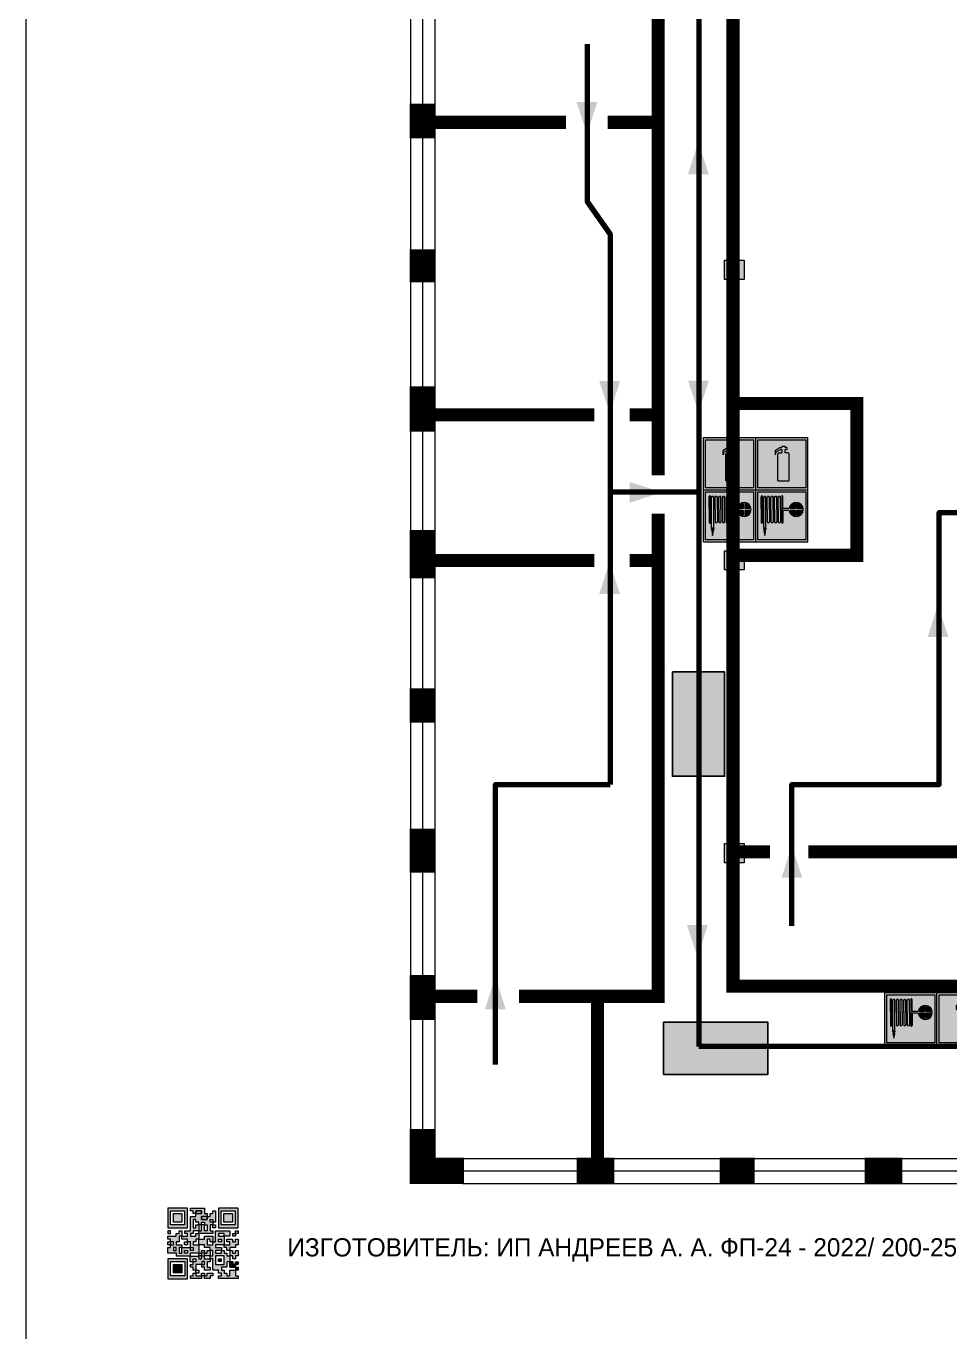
# Model space of a CAD drawing. Header units: millimetres. Extents: x 13810 to 67229, y 12374 to 21950.
# Drawn here: x 22937 to 23078.7, y 14554.2 to 14754.4 of the extents above; entities that cross this region are included whole.
import ezdxf

# ---------------------------------------------------------------- set-up
doc = ezdxf.new("R2010")
doc.units = ezdxf.units.MM
doc.layers.add('План_Штампы', color=7, linetype='Continuous')
doc.styles.add('обычный', font='arial.ttf')

# ---------------------------------------------------------------- blocks, each defined once
blk = doc.blocks.new('QR')
at = {"lineweight": 0}
h = blk.add_hatch(color=256, dxfattribs=at)
h.dxf.hatch_style = 1
h.paths.add_polyline_path([(9241.16, 2687.38), (9242.01, 2687.38), (9242.01, 2687.83), (9241.59, 2687.83), (9241.59, 2688.68), (9239.45, 2688.68), (9239.45, 2688.25), (9239.86, 2688.25), (9239.86, 2687.83), (9240.29, 2687.83), (9240.29, 2688.25), (9241.16, 2688.25), (9241.16, 2687.83), (9240.29, 2687.83), (9240.29, 2687.38), (9239.45, 2687.38), (9239.45, 2685.22), (9238.57, 2685.22), (9238.57, 2684.8), (9239.02, 2684.8), (9239.02, 2684.37), (9238.13, 2684.37), (9238.13, 2683.92), (9239.02, 2683.92), (9239.02, 2683.5), (9239.44, 2683.5), (9239.44, 2682.64), (9239.87, 2682.64), (9239.87, 2682.18), (9239.44, 2682.18), (9239.44, 2682.64), (9238.13, 2682.64), (9238.13, 2681.76), (9237.71, 2681.76), (9237.71, 2682.64), (9238.13, 2682.64), (9238.13, 2683.07), (9237.27, 2683.07), (9237.27, 2683.51), (9237.71, 2683.51), (9237.71, 2684.37), (9238.13, 2684.37), (9238.13, 2685.22), (9237.71, 2685.22), (9237.71, 2684.8), (9237.28, 2684.8), (9237.28, 2684.38), (9235.98, 2684.38), (9235.98, 2683.92), (9236.4, 2683.92), (9236.4, 2683.49), (9236.84, 2683.49), (9236.84, 2683.07), (9236.4, 2683.07), (9236.4, 2682.64), (9235.98, 2682.64), (9235.98, 2681.76), (9237.29, 2681.76), (9237.29, 2681.33), (9239.43, 2681.33), (9239.43, 2681.76), (9240.74, 2681.76), (9240.74, 2683.05), (9239.87, 2683.05), (9239.87, 2683.5), (9240.29, 2683.5), (9240.29, 2683.91), (9240.74, 2683.91), (9240.74, 2684.81), (9240.29, 2684.81), (9240.29, 2684.79), (9240.29, 2684.37), (9239.45, 2684.37), (9239.45, 2684.8), (9239.87, 2684.8), (9239.87, 2685.21), (9240.74, 2685.21), (9240.74, 2686.1), (9240.29, 2686.1), (9240.29, 2685.64), (9239.86, 2685.64), (9239.86, 2686.95), (9240.29, 2686.95), (9240.29, 2686.52), (9240.74, 2686.52), (9240.74, 2686.1), (9241.16, 2686.1), (9241.16, 2686.53), (9241.59, 2686.53), (9241.59, 2686.1), (9242.02, 2686.1), (9242.02, 2685.21), (9241.59, 2685.21), (9241.59, 2686.1), (9241.16, 2686.1), (9241.16, 2685.21), (9240.74, 2685.21), (9240.74, 2684.81), (9242.89, 2684.81), (9242.89, 2685.22), (9242.47, 2685.22), (9242.47, 2686.11), (9242.89, 2686.11), (9242.89, 2686.52), (9242.46, 2686.52), (9242.46, 2686.95), (9242.89, 2686.95), (9242.89, 2686.52), (9243.32, 2686.52), (9243.32, 2688.26), (9242.9, 2688.26), (9242.9, 2687.83), (9242.47, 2687.83), (9242.47, 2687.38), (9242.01, 2687.38), (9242.01, 2686.94), (9241.16, 2686.94)])
h.paths.add_polyline_path([(9239.02, 2682.18), (9239.02, 2681.76), (9238.54, 2681.76), (9238.54, 2682.18)], flags=16)
h.paths.add_polyline_path([(9237.27, 2682.65), (9237.27, 2682.19), (9236.83, 2682.19), (9236.83, 2682.65)], flags=16)
h = blk.add_hatch(color=256, dxfattribs=at)
h.dxf.hatch_style = 1
h.paths.add_polyline_path([(9238.15, 2687.83), (9236.83, 2687.83), (9236.83, 2686.52), (9238.15, 2686.52)], flags=0)
h.paths.add_polyline_path([(9239.01, 2685.65), (9239.01, 2688.68), (9235.98, 2688.68), (9235.98, 2685.65)])
h.paths.add_polyline_path([(9236.41, 2686.1), (9236.41, 2688.26), (9238.56, 2688.26), (9238.56, 2686.1)], flags=16)
h.paths.add_polyline_path([(9236.83, 2686.52), (9236.83, 2687.83), (9238.15, 2687.83), (9238.15, 2686.52)], flags=0)
h = blk.add_hatch(color=256, dxfattribs=at)
h.dxf.hatch_style = 1
h.paths.add_polyline_path([(9238.15, 2686.52), (9238.15, 2687.83), (9236.83, 2687.83), (9236.83, 2686.52)])
h.paths.add_polyline_path([(9245.91, 2686.52), (9245.91, 2687.83), (9244.59, 2687.83), (9244.59, 2686.52)], flags=0)
h.paths.add_polyline_path([(9246.77, 2685.65), (9246.77, 2688.68), (9243.74, 2688.68), (9243.74, 2685.65)])
h.paths.add_polyline_path([(9244.17, 2686.1), (9244.17, 2688.26), (9246.32, 2688.26), (9246.32, 2686.1)], flags=16)
h.paths.add_polyline_path([(9244.59, 2686.52), (9244.59, 2687.83), (9245.91, 2687.83), (9245.91, 2686.52)], flags=0)
h = blk.add_hatch(color=256, dxfattribs=at)
h.dxf.hatch_style = 1
h.paths.add_polyline_path([(9240.75, 2681.76), (9240.75, 2681.35), (9241.17, 2681.35), (9241.17, 2681.76)])
h.paths.add_polyline_path([(9241.6, 2682.18), (9241.17, 2682.18), (9241.17, 2681.76), (9241.6, 2681.76)])
h.paths.add_polyline_path([(9242.47, 2681.34), (9242.47, 2682.19), (9242.02, 2682.19), (9242.02, 2681.76), (9241.6, 2681.76), (9241.6, 2681.34)])
h.paths.add_polyline_path([(9239.87, 2678.3), (9239.44, 2678.3), (9239.44, 2677.89), (9241.17, 2677.89), (9241.17, 2678.3), (9240.28, 2678.3), (9240.28, 2678.73), (9239.87, 2678.73)])
h.paths.add_polyline_path([(9240.75, 2678.73), (9240.75, 2679.19), (9240.28, 2679.19), (9240.28, 2678.73)])
h.paths.add_polyline_path([(9241.6, 2678.73), (9241.17, 2678.73), (9241.17, 2678.3), (9241.6, 2678.3)])
h.paths.add_polyline_path([(9242.02, 2678.3), (9241.6, 2678.3), (9241.6, 2677.89), (9242.48, 2677.89), (9242.48, 2678.31), (9242.9, 2678.31), (9242.9, 2678.73), (9242.02, 2678.73)])
h.paths.add_polyline_path([(9246.36, 2684.37), (9246.36, 2684.79), (9245.93, 2684.79), (9245.93, 2684.37)])
h.paths.add_polyline_path([(9246.78, 2685.2), (9246.36, 2685.2), (9246.36, 2684.79), (9246.78, 2684.79)])
h.paths.add_polyline_path([(9245.91, 2687.83), (9244.59, 2687.83), (9244.59, 2686.52), (9245.91, 2686.52)])
h = blk.add_hatch(color=256, dxfattribs=at)
h.dxf.hatch_style = 1
h.paths.add_polyline_path([(9243.32, 2686.11), (9242.89, 2686.11), (9242.89, 2685.64), (9243.32, 2685.64)])
h.paths.add_polyline_path([(9239.02, 2683.07), (9239.02, 2683.5), (9238.56, 2683.5), (9238.56, 2683.07)])
h.paths.add_polyline_path([(9236.4, 2684.8), (9236.4, 2685.22), (9235.98, 2685.22), (9235.98, 2684.8)])
h.paths.add_polyline_path([(9236.4, 2683.07), (9236.4, 2683.49), (9235.98, 2683.49), (9235.98, 2683.07)])
h = blk.add_hatch(color=256, dxfattribs=at)
h.dxf.hatch_style = 1
h.paths.add_polyline_path([(9243.32, 2682.64), (9243.32, 2683.07), (9244.62, 2683.07), (9244.62, 2684.37), (9243.74, 2684.37), (9243.74, 2684.8), (9244.62, 2684.8), (9244.62, 2684.37), (9245.48, 2684.37), (9245.48, 2685.22), (9243.32, 2685.22), (9243.32, 2683.5), (9242.89, 2683.5), (9242.89, 2683.06), (9242.01, 2683.06), (9242.01, 2683.91), (9242.47, 2683.91), (9242.47, 2683.5), (9242.89, 2683.5), (9242.89, 2684.38), (9241.59, 2684.38), (9241.59, 2683.91), (9240.74, 2683.91), (9240.74, 2683.05), (9241.59, 2683.05), (9241.59, 2682.64), (9242.47, 2682.64), (9242.47, 2682.19), (9242.91, 2682.19), (9242.91, 2681.34), (9242.48, 2681.34), (9242.48, 2680.91), (9242.91, 2680.91), (9242.91, 2679.17), (9243.75, 2679.17), (9243.75, 2678.73), (9244.2, 2678.73), (9244.2, 2678.3), (9243.75, 2678.3), (9243.75, 2677.88), (9246.78, 2677.88), (9246.78, 2678.3), (9246.35, 2678.3), (9246.35, 2679.19), (9245.48, 2679.19), (9245.48, 2678.31), (9245.05, 2678.31), (9245.05, 2678.73), (9244.62, 2678.73), (9244.62, 2679.19), (9244.2, 2679.19), (9244.2, 2679.61), (9245.05, 2679.61), (9245.05, 2680.46), (9245.48, 2680.46), (9245.48, 2681.34), (9245.04, 2681.34), (9245.04, 2681.76), (9244.63, 2681.76), (9244.63, 2682.19), (9244.21, 2682.19), (9244.21, 2681.76), (9243.32, 2681.76), (9243.32, 2682.19), (9244.21, 2682.19), (9244.21, 2682.64)])
h.paths.add_polyline_path([(9243.75, 2683.49), (9243.75, 2683.92), (9244.21, 2683.92), (9244.21, 2683.49)], flags=16)
h.paths.add_polyline_path([(9243.32, 2681.34), (9244.63, 2681.34), (9244.63, 2680.04), (9243.32, 2680.04)], flags=16)
h.paths.add_polyline_path([(9243.76, 2680.89), (9244.18, 2680.89), (9244.18, 2680.48), (9243.76, 2680.48)], flags=0)
h = blk.add_hatch(color=256, dxfattribs=at)
h.dxf.hatch_style = 1
h.paths.add_polyline_path([(9246.36, 2683.07), (9246.78, 2683.07), (9246.78, 2683.92), (9246.36, 2683.92), (9246.36, 2683.49), (9245.92, 2683.49), (9245.92, 2683.92), (9245.06, 2683.92), (9245.06, 2683.49), (9245.48, 2683.49), (9245.48, 2683.07), (9244.62, 2683.07), (9244.62, 2682.65), (9245.05, 2682.65), (9245.05, 2682.18), (9245.48, 2682.18), (9245.48, 2682.65), (9246.36, 2682.65)])
h.paths.add_polyline_path([(9246.78, 2682.18), (9246.36, 2682.18), (9246.36, 2681.75), (9245.92, 2681.75), (9245.92, 2682.18), (9245.48, 2682.18), (9245.48, 2681.34), (9245.48, 2681.34), (9245.94, 2681.34), (9245.94, 2680.91), (9246.36, 2680.91), (9246.36, 2681.34), (9246.78, 2681.34)])
h = blk.add_hatch(color=256, dxfattribs=at)
h.dxf.hatch_style = 1
h.paths.add_polyline_path([(9235.98, 2680.9), (9235.98, 2677.86), (9239.02, 2677.86), (9239.02, 2680.9)])
h.paths.add_polyline_path([(9238.57, 2680.48), (9238.57, 2678.32), (9236.41, 2678.32), (9236.41, 2680.48)], flags=16)
h.paths.add_polyline_path([(9238.15, 2680.05), (9238.15, 2678.74), (9236.83, 2678.74), (9236.83, 2680.05)], flags=0)
h = blk.add_hatch(color=256, dxfattribs=at)
h.dxf.hatch_style = 1
h.paths.add_polyline_path([(9242.02, 2680.46), (9242.48, 2680.46), (9242.48, 2680.91), (9241.58, 2680.91), (9241.58, 2681.35), (9241.17, 2681.35), (9241.17, 2680.91), (9240.75, 2680.91), (9240.75, 2681.33), (9239.43, 2681.33), (9239.43, 2680.46), (9239.86, 2680.46), (9239.86, 2680.92), (9240.3, 2680.92), (9240.3, 2680.46), (9239.86, 2680.46), (9239.86, 2680.04), (9239.44, 2680.04), (9239.44, 2679.62), (9239.86, 2679.62), (9239.86, 2679.19), (9240.29, 2679.19), (9240.29, 2680.03), (9241.18, 2680.03), (9241.18, 2680.47), (9241.6, 2680.47), (9241.6, 2680.03), (9241.18, 2680.03), (9241.18, 2679.61), (9241.6, 2679.61), (9241.6, 2679.19), (9242.47, 2679.19), (9242.47, 2679.6), (9242.02, 2679.6)])
h = blk.add_hatch(color=256, dxfattribs=at)
h.dxf.hatch_style = 1
h.paths.add_polyline_path([(9244.18, 2680.48), (9244.18, 2680.89), (9243.76, 2680.89), (9243.76, 2680.48)])
h = blk.add_hatch(color=256, dxfattribs=at)
h.dxf.hatch_style = 1
h.paths.add_polyline_path([(9238.15, 2680.05), (9236.83, 2680.05), (9236.83, 2678.74), (9238.15, 2678.74)])
h = blk.add_hatch(color=256, dxfattribs=at)
h.dxf.hatch_style = 1
h.paths.add_polyline_path([(9245.93, 2680.04), (9245.93, 2680.46), (9245.48, 2680.46), (9245.48, 2679.62), (9246.35, 2679.62), (9246.35, 2680.04)])
h.paths.add_polyline_path([(9246.78, 2680.04), (9246.78, 2680.46), (9246.35, 2680.46), (9246.35, 2680.04)])
h.paths.add_polyline_path([(9246.78, 2679.18), (9246.78, 2679.62), (9246.35, 2679.62), (9246.35, 2679.18)])
for points in [[(9237.71, 2685.22), (9238.13, 2685.22), (9238.13, 2684.37), (9237.71, 2684.37), (9237.71, 2683.51), (9237.27, 2683.51), (9237.27, 2683.07), (9238.13, 2683.07), (9238.13, 2682.64), (9237.71, 2682.64), (9237.71, 2681.76), (9238.13, 2681.76), (9238.13, 2682.64), (9239.44, 2682.64), (9239.44, 2683.5), (9239.02, 2683.5), (9239.02, 2683.07), (9238.56, 2683.07), (9238.56, 2683.5), (9239.02, 2683.5), (9239.02, 2683.92), (9238.13, 2683.92), (9238.13, 2684.37), (9239.02, 2684.37), (9239.02, 2684.8), (9238.57, 2684.8), (9238.57, 2685.22), (9239.45, 2685.22), (9239.45, 2687.38), (9240.29, 2687.38), (9240.29, 2687.83), (9239.86, 2687.83), (9239.86, 2688.25), (9239.45, 2688.25), (9239.45, 2688.68), (9241.59, 2688.68), (9241.59, 2687.83), (9242.01, 2687.83), (9242.01, 2687.38), (9242.47, 2687.38), (9242.47, 2687.83), (9242.9, 2687.83), (9242.9, 2688.26), (9243.32, 2688.26), (9243.32, 2686.52), (9242.89, 2686.52), (9242.89, 2686.11), (9243.32, 2686.11), (9243.32, 2685.64), (9242.89, 2685.64), (9242.89, 2686.11), (9242.47, 2686.11), (9242.47, 2685.22), (9242.89, 2685.22), (9242.89, 2684.81), (9240.74, 2684.81), (9240.74, 2683.91), (9241.59, 2683.91), (9241.59, 2684.38), (9242.89, 2684.38), (9242.89, 2683.5), (9242.47, 2683.5), (9242.47, 2683.91), (9242.01, 2683.91), (9242.01, 2683.06), (9242.89, 2683.06), (9242.89, 2683.5), (9243.32, 2683.5), (9243.32, 2685.22), (9245.48, 2685.22), (9245.48, 2684.37), (9244.62, 2684.37), (9244.62, 2683.07), (9245.48, 2683.07), (9245.48, 2683.49), (9245.06, 2683.49), (9245.06, 2683.92), (9245.92, 2683.92), (9245.92, 2683.49), (9246.36, 2683.49), (9246.36, 2683.92), (9246.78, 2683.92), (9246.78, 2683.07), (9246.36, 2683.07), (9246.36, 2682.65), (9245.48, 2682.65), (9245.48, 2682.18), (9245.92, 2682.18), (9245.92, 2681.75), (9246.36, 2681.75), (9246.36, 2682.18), (9246.78, 2682.18), (9246.78, 2681.34), (9246.36, 2681.34), (9246.36, 2680.91), (9245.94, 2680.91), (9245.94, 2681.34), (9245.48, 2681.34), (9245.48, 2680.46), (9245.93, 2680.46), (9245.93, 2680.04), (9246.35, 2680.04), (9246.35, 2680.46), (9246.78, 2680.46), (9246.78, 2680.04), (9246.78, 2680.04), (9246.35, 2680.04), (9246.35, 2679.62), (9246.78, 2679.62), (9246.78, 2679.18), (9246.35, 2679.18), (9246.35, 2678.3), (9246.78, 2678.3), (9246.78, 2677.88), (9243.75, 2677.88), (9243.75, 2678.3), (9244.2, 2678.3), (9244.2, 2678.73), (9243.75, 2678.73), (9243.75, 2679.17), (9242.91, 2679.17), (9242.91, 2680.91), (9242.48, 2680.91), (9242.48, 2680.46), (9242.02, 2680.46), (9242.02, 2679.6), (9242.47, 2679.6), (9242.47, 2679.19), (9241.6, 2679.19), (9241.6, 2679.61), (9241.18, 2679.61), (9241.18, 2680.03), (9240.29, 2680.03), (9240.29, 2679.19), (9240.75, 2679.19), (9240.75, 2678.73), (9240.28, 2678.73), (9240.28, 2678.3), (9241.17, 2678.3), (9241.17, 2678.73), (9241.6, 2678.73), (9241.6, 2678.3), (9242.02, 2678.3), (9242.02, 2678.73), (9242.9, 2678.73), (9242.9, 2678.31), (9242.48, 2678.31), (9242.48, 2677.89), (9241.6, 2677.89), (9241.6, 2678.3), (9241.17, 2678.3), (9241.17, 2677.89), (9239.44, 2677.89), (9239.44, 2678.3), (9239.87, 2678.3), (9239.87, 2678.73), (9240.28, 2678.73), (9240.28, 2679.19), (9240.29, 2679.19), (9239.86, 2679.19), (9239.86, 2679.62), (9239.44, 2679.62), (9239.44, 2680.04), (9239.86, 2680.04), (9239.86, 2680.46), (9239.43, 2680.46), (9239.43, 2681.33), (9237.29, 2681.33), (9237.29, 2681.76), (9235.98, 2681.76), (9235.98, 2682.64), (9236.4, 2682.64), (9236.4, 2683.07), (9235.98, 2683.07), (9235.98, 2683.49), (9236.4, 2683.49), (9236.4, 2683.92), (9235.98, 2683.92), (9235.98, 2684.38), (9237.28, 2684.38), (9237.28, 2684.8), (9237.71, 2684.8), (9237.71, 2685.22), (9237.92, 2685.22)], [(9240.74, 2686.1), (9240.74, 2686.52), (9240.29, 2686.52), (9240.29, 2686.95), (9239.86, 2686.95), (9239.86, 2685.64), (9240.29, 2685.64), (9240.29, 2686.1), (9240.74, 2686.1), (9240.74, 2686.52)], [(9240.74, 2685.21), (9239.87, 2685.21), (9239.87, 2684.8), (9239.45, 2684.8), (9239.45, 2684.37), (9240.29, 2684.37), (9240.29, 2684.79), (9240.29, 2684.81), (9240.74, 2684.81), (9240.74, 2685.21), (9239.87, 2685.21)], [(9240.74, 2683.05), (9240.74, 2681.76), (9239.43, 2681.76), (9239.43, 2681.33), (9240.75, 2681.33), (9240.75, 2681.35), (9240.75, 2680.91), (9241.17, 2680.91), (9241.17, 2681.35), (9241.58, 2681.35), (9241.58, 2680.91), (9242.48, 2680.91), (9242.48, 2681.34), (9242.91, 2681.34), (9242.91, 2682.19), (9242.47, 2682.19), (9242.47, 2682.64), (9241.59, 2682.64), (9241.59, 2683.05), (9240.74, 2683.05)], [(9240.74, 2683.91), (9240.29, 2683.91), (9240.29, 2683.5), (9239.87, 2683.5), (9239.87, 2683.05), (9240.74, 2683.05), (9240.74, 2683.91)], [(9244.62, 2683.07), (9243.32, 2683.07), (9243.32, 2682.64), (9244.21, 2682.64), (9244.21, 2682.19), (9243.32, 2682.19), (9243.32, 2681.76), (9244.21, 2681.76), (9244.21, 2682.19), (9244.63, 2682.19), (9244.63, 2681.76), (9245.04, 2681.76), (9245.04, 2681.34), (9245.48, 2681.34)], [(9244.62, 2684.37), (9244.62, 2684.8), (9243.74, 2684.8), (9243.74, 2684.37), (9244.62, 2684.37)], [(9245.48, 2682.18), (9245.05, 2682.18), (9245.05, 2682.65), (9244.62, 2682.65), (9244.62, 2683.07)], [(9239.86, 2680.46), (9239.86, 2680.92), (9240.3, 2680.92), (9240.3, 2680.46), (9239.86, 2680.46)], [(9241.6, 2681.76), (9242.02, 2681.76), (9242.02, 2682.19), (9242.47, 2682.19), (9242.47, 2681.34), (9241.6, 2681.34), (9241.6, 2681.76)], [(9245.48, 2682.18), (9245.48, 2681.34)], [(9245.48, 2680.46), (9245.05, 2680.46), (9245.05, 2679.61), (9244.2, 2679.61), (9244.2, 2679.19), (9244.62, 2679.19), (9244.62, 2678.73), (9245.05, 2678.73), (9245.05, 2678.31), (9245.48, 2678.31), (9245.48, 2679.19), (9246.35, 2679.19), (9246.35, 2679.07)], [(9246.35, 2679.62), (9245.48, 2679.62), (9245.48, 2680.46)], [(9245.48, 2680.46), (9245.48, 2679.62), (9246.35, 2679.62), (9246.35, 2680.04), (9245.93, 2680.04), (9245.93, 2680.46), (9245.48, 2680.46), (9245.48, 2679.62)], [(9246.35, 2679.62), (9246.35, 2679.18)]]:
    blk.add_lwpolyline(points, dxfattribs=at)
for points in [[(9235.98, 2685.65), (9239.01, 2685.65), (9239.01, 2688.68), (9235.98, 2688.68)], [(9236.41, 2688.26), (9238.56, 2688.26), (9238.56, 2686.1), (9236.41, 2686.1)], [(9236.83, 2687.83), (9238.15, 2687.83), (9238.15, 2686.52), (9236.83, 2686.52)], [(9240.29, 2687.83), (9241.16, 2687.83), (9241.16, 2688.25), (9240.29, 2688.25)], [(9240.29, 2688.25), (9241.16, 2688.25), (9241.16, 2687.83), (9240.29, 2687.83)], [(9242.01, 2687.38), (9241.16, 2687.38), (9241.16, 2686.94), (9242.01, 2686.94)], [(9241.16, 2687.38), (9242.01, 2687.38), (9242.01, 2686.94), (9241.16, 2686.94)], [(9242.89, 2686.52), (9242.46, 2686.52), (9242.46, 2686.95), (9242.89, 2686.95)], [(9243.74, 2685.65), (9246.77, 2685.65), (9246.77, 2688.68), (9243.74, 2688.68)], [(9244.17, 2688.26), (9246.32, 2688.26), (9246.32, 2686.1), (9244.17, 2686.1)], [(9244.59, 2687.83), (9245.91, 2687.83), (9245.91, 2686.52), (9244.59, 2686.52)], [(9235.98, 2684.8), (9236.4, 2684.8), (9236.4, 2685.22), (9235.98, 2685.22)], [(9241.16, 2686.1), (9240.74, 2686.1), (9240.74, 2685.21), (9241.16, 2685.21)], [(9241.16, 2686.53), (9241.59, 2686.53), (9241.59, 2686.1), (9241.16, 2686.1)], [(9241.59, 2686.1), (9242.02, 2686.1), (9242.02, 2685.21), (9241.59, 2685.21)], [(9246.36, 2685.2), (9246.78, 2685.2), (9246.78, 2684.79), (9246.36, 2684.79)], [(9236.4, 2683.07), (9236.84, 2683.07), (9236.84, 2683.49), (9236.4, 2683.49)], [(9243.75, 2683.92), (9244.21, 2683.92), (9244.21, 2683.49), (9243.75, 2683.49)], [(9245.93, 2684.79), (9246.36, 2684.79), (9246.36, 2684.37), (9245.93, 2684.37)], [(9235.98, 2677.86), (9239.02, 2677.86), (9239.02, 2680.9), (9235.98, 2680.9)], [(9236.83, 2682.19), (9237.27, 2682.19), (9237.27, 2682.65), (9236.83, 2682.65)], [(9238.54, 2682.18), (9239.02, 2682.18), (9239.02, 2681.76), (9238.54, 2681.76)], [(9239.44, 2682.64), (9239.87, 2682.64), (9239.87, 2682.18), (9239.44, 2682.18)], [(9240.75, 2681.76), (9241.17, 2681.76), (9241.17, 2681.35), (9240.75, 2681.35)], [(9241.17, 2682.18), (9241.6, 2682.18), (9241.6, 2681.76), (9241.17, 2681.76)], [(9243.32, 2680.04), (9244.63, 2680.04), (9244.63, 2681.34), (9243.32, 2681.34)], [(9243.76, 2680.89), (9244.18, 2680.89), (9244.18, 2680.48), (9243.76, 2680.48)], [(9236.41, 2680.48), (9238.57, 2680.48), (9238.57, 2678.32), (9236.41, 2678.32)], [(9236.83, 2680.05), (9238.15, 2680.05), (9238.15, 2678.74), (9236.83, 2678.74)], [(9241.18, 2680.03), (9241.6, 2680.03), (9241.6, 2680.47), (9241.18, 2680.47)]]:
    blk.add_lwpolyline(points, close=True, dxfattribs=at)
blk = doc.blocks.new('A$C32E8229D')
at = {"true_color": 0xffffff}
blk.add_hatch(color=7, dxfattribs=at).paths.add_polyline_path([(0, 0), (0, -8), (16, -8), (16, 0)])
h = blk.add_hatch(color=126)
h.paths.add_polyline_path([(0.2, -0.2), (15.8, -0.2), (15.8, -7.8), (0.2, -7.8)])
h.paths.add_polyline_path([(13.49, -2.05), (12.08, -2.05), (11.37, -2.63, 0.162397), (11.29, -2.84), (11.29, -3.63), (10.35, -3.63), (10.35, -4.05), (11.68, -4.05), (11.68, -3.48), (12.26, -4.28), (11.29, -5.1), (11.29, -6.78), (11.85, -6.78), (11.85, -5.44), (12.8, -4.64), (12.8, -5.94), (14.46, -5.94), (14.46, -5.39), (13.45, -5.39), (13.45, -3.97), (12.46, -2.59), (13.15, -2.59), (13.69, -3.34), (14.18, -3)], flags=16)
h.paths.add_polyline_path([(10.74, -1.82, 1), (11.8, -1.82, 1)], flags=16)
h.paths.add_polyline_path([(9.39, -3.59), (5.99, -3.59), (6.56, -3.03), (5.91, -3.03), (5.1, -3.83), (5.91, -4.64), (6.56, -4.64), (5.99, -4.09), (9.39, -4.09)], flags=16)
h.paths.add_polyline_path([(4.29, -1.08), (1.72, -1.08), (1.72, -6.6), (4.29, -6.6)], flags=16)
at = {"color": 126}
blk.add_lwpolyline([(16, -8), (0, -8), (0, 0), (16, 0)], close=True, dxfattribs=at)
blk = doc.blocks.new('A$C37112FD5')
at = {"true_color": 0xf5f5ff}
h = blk.add_hatch(color=7, dxfattribs=at)
h.dxf.hatch_style = 1
h.paths.add_polyline_path([(12.8, -7.4), (0, -7.4), (0, -20.2), (12.8, -20.2)])
h.paths.add_polyline_path([(12.29, -7.91), (12.29, -19.69), (0.51, -19.69), (0.51, -7.91)], flags=16)
h.paths.add_polyline_path([(4.98, -9.04, -0.42597), (5.17, -9.22), (5.17, -12.25), (5.17, -15.29, -0.432244), (4.98, -15.47), (4.83, -15.47, -0.42597), (4.64, -15.29), (4.64, -12.25), (4.64, -9.22, -0.432244), (4.83, -9.04)], flags=0)
h.paths.add_polyline_path([(4.28, -9.22), (4.28, -12.25), (4.28, -15.29, -0.432244), (4.09, -15.47), (3.94, -15.47, -0.42597), (3.75, -15.29), (3.75, -12.25), (3.75, -9.22, -0.432244), (3.94, -9.04), (4.09, -9.04, -0.42597)], flags=0)
h.paths.add_polyline_path([(5.72, -9.04), (5.87, -9.04, -0.42597), (6.06, -9.22), (6.06, -12.25), (6.06, -15.29, -0.432244), (5.87, -15.47), (5.72, -15.47, -0.42597), (5.53, -15.29), (5.53, -12.25), (5.53, -9.22, -0.432244)], flags=0)
h.paths.add_polyline_path([(6.42, -8.9), (6.5, -8.9, -0.42597), (6.69, -9.08), (6.69, -12.03), (8.21, -12.03, -15.824349), (8.21, -12.47), (6.69, -12.47), (6.69, -15.42, -0.432244), (6.5, -15.6), (6.42, -15.6)], flags=0)
h.paths.add_polyline_path([(3.39, -9.22), (3.39, -12.25), (3.39, -15.29, -0.432244), (3.2, -15.47), (3.05, -15.47, -0.42597), (2.85, -15.29), (2.85, -12.25), (2.85, -9.22, -0.432244), (3.05, -9.04), (3.2, -9.04, -0.42597)], flags=0)
h.paths.add_polyline_path([(2.5, -9.22), (2.5, -16.71), (1.96, -16.71), (1.96, -9.22, -0.432244), (2.15, -9.04), (2.31, -9.04, -0.42597)], flags=0)
h.paths.add_polyline_path([(1.61, -8.9), (1.61, -15.6), (1.57, -15.6, -0.42597), (1.37, -15.42), (1.37, -12.03), (1.37, -9.09, -0.432244), (1.57, -8.9)], flags=0)
h.paths.add_polyline_path([(9.76, -10.81), (9.76, -12.03), (8.49, -12.03, -0.336371)], flags=0)
h.paths.add_polyline_path([(8.49, -12.47), (9.76, -12.47), (9.76, -13.7, -0.336371)], flags=0)
h.paths.add_polyline_path([(10.11, -10.81, -0.336371), (11.38, -12.03), (10.11, -12.03)], flags=0)
h.paths.add_polyline_path([(10.11, -12.47), (11.38, -12.47, -0.336371), (10.11, -13.7)], flags=0)
h.paths.add_polyline_path([(2.5, -16.84), (2.5, -17.05), (1.97, -17.05), (1.97, -16.84)], flags=0)
h.paths.add_polyline_path([(2.5, -17.24, -0.033778), (2.24, -18.6, -0.033778), (1.97, -17.24)], flags=0)
h = blk.add_hatch(color=242)
h.dxf.hatch_style = 1
h.paths.add_polyline_path([(12.29, -7.91), (0.51, -7.91), (0.51, -19.69), (12.29, -19.69)])
h.paths.add_polyline_path([(6.42, -15.6), (6.42, -8.9), (6.5, -8.9, -0.42597), (6.69, -9.08), (6.69, -12.03), (8.21, -12.03, -15.824349), (8.21, -12.47), (6.69, -12.47), (6.69, -15.42, -0.432244), (6.5, -15.6)], flags=16)
h.paths.add_polyline_path([(5.87, -15.47), (5.72, -15.47, -0.42597), (5.53, -15.29), (5.53, -12.25), (5.53, -9.22, -0.432244), (5.72, -9.04), (5.87, -9.04, -0.42597), (6.06, -9.22), (6.06, -12.25), (6.06, -15.29, -0.432244)], flags=16)
h.paths.add_polyline_path([(4.98, -15.47), (4.83, -15.47, -0.42597), (4.64, -15.29), (4.64, -12.25), (4.64, -9.22, -0.432244), (4.83, -9.04), (4.98, -9.04, -0.42597), (5.17, -9.22), (5.17, -12.25), (5.17, -15.29, -0.432244)], flags=16)
h.paths.add_polyline_path([(4.09, -15.47), (3.94, -15.47, -0.42597), (3.75, -15.29), (3.75, -12.25), (3.75, -9.22, -0.432244), (3.94, -9.04), (4.09, -9.04, -0.42597), (4.28, -9.22), (4.28, -12.25), (4.28, -15.29, -0.432244)], flags=16)
h.paths.add_polyline_path([(3.2, -15.47), (3.05, -15.47, -0.42597), (2.85, -15.29), (2.85, -12.25), (2.85, -9.22, -0.432244), (3.05, -9.04), (3.2, -9.04, -0.42597), (3.39, -9.22), (3.39, -12.25), (3.39, -15.29, -0.432244)], flags=16)
h.paths.add_polyline_path([(2.5, -17.05), (1.97, -17.05), (1.97, -16.84), (2.5, -16.84)], flags=16)
h.paths.add_polyline_path([(2.5, -17.24, -0.033778), (2.24, -18.6, -0.033778), (1.97, -17.24)], flags=16)
h.paths.add_polyline_path([(2.5, -16.71), (1.96, -16.71), (1.96, -9.22, -0.432244), (2.15, -9.04), (2.31, -9.04, -0.42597), (2.5, -9.22)], flags=16)
h.paths.add_polyline_path([(1.61, -15.6), (1.57, -15.6, -0.42597), (1.37, -15.42), (1.37, -12.03), (1.37, -9.09, -0.432244), (1.57, -8.9), (1.61, -8.9)], flags=16)
h.paths.add_polyline_path([(8.49, -12.47), (9.76, -12.47), (9.76, -13.7, -0.336371)], flags=0)
h.paths.add_polyline_path([(10.11, -13.7), (10.11, -12.47), (11.38, -12.47, -0.336371)], flags=0)
h.paths.add_polyline_path([(8.49, -12.03, -0.336371), (9.76, -10.81), (9.76, -12.03)], flags=0)
h.paths.add_polyline_path([(10.11, -12.03), (10.11, -10.81, -0.336371), (11.38, -12.03)], flags=0)
h = blk.add_hatch(color=7, dxfattribs=at)
h.dxf.hatch_style = 1
h.paths.add_polyline_path([(1.61, -8.9), (1.57, -8.9, 0.432244), (1.37, -9.09), (1.37, -12.03), (1.37, -15.42, 0.42597), (1.57, -15.6), (1.61, -15.6)])
h.paths.add_polyline_path([(2.5, -9.22, 0.42597), (2.31, -9.04), (2.15, -9.04, 0.432244), (1.96, -9.22), (1.96, -16.71), (2.5, -16.71)])
h.paths.add_polyline_path([(2.5, -16.84), (1.97, -16.84), (1.97, -17.05), (2.5, -17.05)])
h.paths.add_polyline_path([(2.5, -17.24), (1.97, -17.24, 0.033778), (2.24, -18.6, 0.033778)])
h.paths.add_polyline_path([(3.39, -12.25), (3.39, -9.22, 0.42597), (3.2, -9.04), (3.05, -9.04, 0.432244), (2.85, -9.22), (2.85, -12.25), (2.85, -15.29, 0.42597), (3.05, -15.47), (3.2, -15.47, 0.432244), (3.39, -15.29)])
h.paths.add_polyline_path([(4.28, -12.25), (4.28, -9.22, 0.42597), (4.09, -9.04), (3.94, -9.04, 0.432244), (3.75, -9.22), (3.75, -12.25), (3.75, -15.29, 0.42597), (3.94, -15.47), (4.09, -15.47, 0.432244), (4.28, -15.29)])
h.paths.add_polyline_path([(5.17, -12.25), (5.17, -9.22, 0.42597), (4.98, -9.04), (4.83, -9.04, 0.432244), (4.64, -9.22), (4.64, -12.25), (4.64, -15.29, 0.42597), (4.83, -15.47), (4.98, -15.47, 0.432244), (5.17, -15.29)])
h.paths.add_polyline_path([(6.06, -12.25), (6.06, -9.22, 0.42597), (5.87, -9.04), (5.72, -9.04, 0.432244), (5.53, -9.22), (5.53, -12.25), (5.53, -15.29, 0.42597), (5.72, -15.47), (5.87, -15.47, 0.432244), (6.06, -15.29)])
h.paths.add_polyline_path([(6.69, -12.47), (8.21, -12.47, 15.824349), (8.21, -12.03), (6.69, -12.03), (6.69, -9.08, 0.42597), (6.5, -8.9), (6.42, -8.9), (6.42, -15.6), (6.5, -15.6, 0.432244), (6.69, -15.42)])
h.paths.add_polyline_path([(8.49, -12.47), (9.76, -12.47), (9.76, -13.7, -0.336371)], flags=16)
h.paths.add_polyline_path([(8.49, -12.03, -0.336371), (9.76, -10.81), (9.76, -12.03)], flags=16)
h.paths.add_polyline_path([(10.11, -12.47), (11.38, -12.47, -0.336371), (10.11, -13.7)], flags=16)
h.paths.add_polyline_path([(10.11, -12.03), (10.11, -10.81, -0.336371), (11.38, -12.03)], flags=16)
h = blk.add_hatch(color=242)
h.dxf.hatch_style = 1
h.paths.add_polyline_path([(9.76, -10.81, 0.336371), (8.49, -12.03), (9.76, -12.03)])
h.paths.add_polyline_path([(10.11, -10.81), (10.11, -12.03), (11.38, -12.03, 0.336371)])
h.paths.add_polyline_path([(11.38, -12.47), (10.11, -12.47), (10.11, -13.7, 0.336371)])
h.paths.add_polyline_path([(9.76, -12.47), (8.49, -12.47, 0.336371), (9.76, -13.7)])
at = {"color": 242, "lineweight": 5}
for p, q in [((0, -20.2), (0, -7.4)), ((0, -7.4), (12.8, -7.4)), ((1.37, -12.03), (1.37, -9.08)), ((1.57, -8.9), (1.61, -8.9)), ((1.61, -8.9), (1.61, -15.6)), ((1.96, -16.71), (1.96, -9.22)), ((2.15, -9.04), (2.31, -9.04)), ((2.5, -16.71), (2.5, -9.22)), ((2.85, -12.25), (2.85, -9.22)), ((3.05, -9.04), (3.2, -9.04)), ((3.39, -12.25), (3.39, -9.22)), ((3.75, -12.25), (3.75, -9.22)), ((3.94, -9.04), (4.09, -9.04)), ((4.28, -12.25), (4.28, -9.22)), ((4.64, -12.25), (4.64, -9.22)), ((4.83, -9.04), (4.98, -9.04)), ((5.17, -12.25), (5.17, -9.22)), ((5.53, -12.25), (5.53, -9.22)), ((5.72, -9.04), (5.87, -9.04)), ((6.06, -12.25), (6.06, -9.22)), ((6.42, -8.9), (6.42, -15.6)), ((6.5, -8.9), (6.42, -8.9)), ((6.69, -12.03), (6.69, -9.08)), ((12.8, -20.2), (12.8, -7.4)), ((1.37, -12.03), (1.37, -15.42)), ((2.85, -12.25), (2.85, -15.29)), ((3.39, -12.25), (3.39, -15.29)), ((3.75, -12.25), (3.75, -15.29)), ((4.28, -12.25), (4.28, -15.29)), ((4.64, -12.25), (4.64, -15.29)), ((5.17, -12.25), (5.17, -15.29)), ((5.53, -12.25), (5.53, -15.29)), ((6.06, -12.25), (6.06, -15.29)), ((8.21, -12.03), (6.69, -12.03)), ((8.21, -12.47), (6.69, -12.47)), ((6.69, -12.47), (6.69, -15.42)), ((9.76, -12.03), (8.49, -12.03)), ((9.76, -12.47), (8.49, -12.47)), ((9.76, -10.81), (9.76, -12.03)), ((9.76, -12.47), (9.76, -13.7)), ((10.11, -10.81), (10.11, -12.03)), ((11.38, -12.03), (10.11, -12.03)), ((11.38, -12.47), (10.11, -12.47)), ((10.11, -12.47), (10.11, -13.7)), ((1.57, -15.6), (1.61, -15.6)), ((3.05, -15.47), (3.2, -15.47)), ((3.94, -15.47), (4.09, -15.47)), ((4.83, -15.47), (4.98, -15.47)), ((5.72, -15.47), (5.87, -15.47)), ((6.42, -15.6), (6.5, -15.6)), ((1.96, -16.71), (2.5, -16.71)), ((1.97, -16.84), (2.5, -16.84)), ((1.97, -17.05), (1.97, -16.84)), ((2.5, -17.05), (1.97, -17.05)), ((1.97, -17.24), (2.5, -17.24)), ((2.5, -16.84), (2.5, -17.05)), ((0, -20.2), (12.8, -20.2))]:
    blk.add_line(p, q, dxfattribs=at)
blk.add_lwpolyline([(0.51, -7.91), (12.29, -7.91), (12.29, -19.69), (0.51, -19.69)], close=True, dxfattribs=at)
for centre, radius, start, end in [((1.56, -9.09), 0.182, 87.1027, 180.6071), ((2.15, -9.22), 0.182, 87.1027, 180.6071), ((2.32, -9.22), 0.182, 359.3929, 92.8973), ((3.04, -9.22), 0.182, 87.1027, 180.6071), ((3.21, -9.22), 0.182, 359.3929, 92.8973), ((3.93, -9.22), 0.182, 87.1027, 180.6071), ((4.1, -9.22), 0.182, 359.3929, 92.8973), ((4.82, -9.22), 0.182, 87.1027, 180.6071), ((4.99, -9.22), 0.182, 359.3929, 92.8973), ((5.71, -9.22), 0.182, 87.1027, 180.6071), ((5.88, -9.22), 0.182, 359.3929, 92.8973), ((6.51, -9.09), 0.182, 359.3929, 92.8973), ((9.93, -12.25), 1.74, 187.2319, 172.7681), ((9.93, -12.25), 1.46, 96.9927, 171.3585), ((9.93, -12.25), 1.46, 188.6415, 263.0073), ((9.93, -12.25), 1.46, 8.6415, 83.0073), ((9.93, -12.25), 1.46, 276.9927, 351.3585), ((1.56, -15.42), 0.182, 179.3929, 272.8973), ((3.04, -15.29), 0.182, 179.3929, 272.8973), ((3.21, -15.29), 0.182, 267.1027, 0.6071), ((3.93, -15.29), 0.182, 179.3929, 272.8973), ((4.1, -15.29), 0.182, 267.1027, 0.6071), ((4.82, -15.29), 0.182, 179.3929, 272.8973), ((4.99, -15.29), 0.182, 267.1027, 0.6071), ((5.71, -15.29), 0.182, 179.3929, 272.8973), ((5.88, -15.29), 0.182, 267.1027, 0.6071), ((6.51, -15.42), 0.182, 267.1027, 0.6071), ((12.17, -15.98), 10.27, 187.041, 194.7793), ((-7.7, -15.98), 10.27, 345.2207, 352.959)]:
    blk.add_arc(centre, radius, start, end, dxfattribs=at)
blk = doc.blocks.new('A$C3AD82952')
at = {"true_color": 0xf5f5ff}
h = blk.add_hatch(color=7, dxfattribs=at)
h.dxf.hatch_style = 1
h.paths.add_polyline_path([(8.21, 8.73, 0.414214), (7.89, 9.05), (7.22, 9.05), (7.22, 9.92), (7.59, 9.92, 1), (7.57, 10.36), (7.22, 10.36), (7.22, 10.6), (6.43, 10.6), (6.43, 10.36), (6.01, 10.36), (4.74, 9.59), (4.74, 8.69), (4.98, 8.73), (4.98, 9.26), (6.12, 9.91), (6.43, 9.91), (6.43, 9.05), (5.76, 9.05, 0.414214), (5.44, 8.73), (5.44, 2.2), (8.21, 2.2)], flags=0)
h.paths.add_polyline_path([(12.8, 12.8), (0, 12.8), (0, 0), (12.8, 0)])
h.paths.add_polyline_path([(0.51, 12.29), (12.29, 12.29), (12.29, 0.51), (0.51, 0.51)], flags=16)
h.paths.add_polyline_path([(4.74, 9.59), (6.01, 10.36), (6.43, 10.36), (6.43, 10.6), (7.22, 10.6), (7.22, 10.36), (7.59, 10.36, -0.94586), (7.59, 9.92), (7.22, 9.92), (7.22, 9.05), (7.89, 9.05, -0.414214), (8.21, 8.73), (8.21, 2.2), (5.44, 2.2), (5.44, 8.73, -0.414214), (5.76, 9.05), (6.43, 9.05), (6.43, 9.91), (6.12, 9.91), (4.98, 9.26), (4.98, 8.73), (4.74, 8.69)], flags=0)
h = blk.add_hatch(color=242)
h.dxf.hatch_style = 1
h.paths.add_polyline_path([(12.29, 12.29), (0.51, 12.29), (0.51, 0.51), (12.29, 0.51)])
h.paths.add_polyline_path([(4.74, 8.69), (4.74, 9.59), (6.01, 10.36), (6.43, 10.36), (6.43, 10.6), (7.22, 10.6), (7.22, 10.36), (7.59, 10.36, -0.94586), (7.59, 9.92), (7.22, 9.92), (7.22, 9.05), (7.89, 9.05, -0.414214), (8.21, 8.73), (8.21, 2.2), (5.44, 2.2), (5.44, 8.73, -0.414214), (5.76, 9.05), (6.43, 9.05), (6.43, 9.91), (6.12, 9.91), (4.98, 9.26), (4.98, 8.73)], flags=16)
h = blk.add_hatch(color=7, dxfattribs=at)
h.dxf.hatch_style = 1
h.paths.add_polyline_path([(8.21, 8.73, 0.414214), (7.89, 9.05), (7.22, 9.05), (7.22, 9.92), (7.59, 9.92, 1), (7.57, 10.36), (7.22, 10.36), (7.22, 10.6), (6.43, 10.6), (6.43, 10.36), (6.01, 10.36), (4.74, 9.59), (4.74, 8.69), (4.98, 8.73), (4.98, 9.26), (6.12, 9.91), (6.43, 9.91), (6.43, 9.05), (5.76, 9.05, 0.414214), (5.44, 8.73), (5.44, 2.2), (8.21, 2.2)])
at = {"color": 242, "lineweight": 5}
for p, q in [((0, 0), (0, 12.8)), ((0, 12.8), (12.8, 12.8)), ((6.01, 10.36), (4.74, 9.59)), ((4.98, 9.26), (6.12, 9.91)), ((6.01, 10.36), (6.43, 10.36)), ((6.12, 9.91), (6.43, 9.91)), ((7.22, 10.6), (6.43, 10.6)), ((6.43, 10.6), (6.43, 10.36)), ((6.43, 9.91), (6.43, 9.05)), ((7.22, 10.36), (7.22, 10.6)), ((7.59, 10.36), (7.22, 10.36)), ((7.22, 9.05), (7.22, 9.92)), ((7.59, 9.92), (7.22, 9.92)), ((12.8, 0), (12.8, 12.8)), ((4.74, 9.59), (4.74, 8.69)), ((4.74, 8.69), (4.98, 8.73)), ((4.98, 8.73), (4.98, 9.26)), ((5.44, 2.2), (5.44, 8.73)), ((5.76, 9.05), (6.43, 9.05)), ((7.89, 9.05), (7.22, 9.05)), ((8.21, 2.2), (8.21, 8.73)), ((0, 0), (12.8, 0)), ((5.44, 2.2), (8.21, 2.2))]:
    blk.add_line(p, q, dxfattribs=at)
blk.add_lwpolyline([(0.51, 12.29), (12.29, 12.29), (12.29, 0.51), (0.51, 0.51)], close=True, dxfattribs=at)
for centre, radius, start, end in [((7.58, 10.14), 0.223, 273.1875, 86.8125), ((5.76, 8.73), 0.32, 90, 180), ((7.89, 8.73), 0.32, 0, 90)]:
    blk.add_arc(centre, radius, start, end, dxfattribs=at)

msp = doc.modelspace()

# ---------------------------------------------------------------- hatches: boundary and pattern name
at = {"lineweight": 0}
h = msp.add_hatch(color=256, dxfattribs=at)
h.dxf.hatch_style = 1
h.paths.add_polyline_path([(23047.15, 14718.54), (23044.18, 14718.54), (23044.18, 14715.57), (23047.15, 14715.57)])
h = msp.add_hatch(color=256, dxfattribs=at)
h.dxf.hatch_style = 1
h.paths.add_polyline_path([(23047.15, 14673.97), (23044.18, 14673.97), (23044.18, 14671.01), (23047.15, 14671.01)])
h = msp.add_hatch(color=256, dxfattribs=at)
h.dxf.hatch_style = 1
h.paths.add_polyline_path([(23047.15, 14629.09), (23044.18, 14629.09), (23044.18, 14626.13), (23047.15, 14626.13)])

# ---------------------------------------------------------------- linework, layer by layer
at = {"color": 126, "lineweight": 0, "true_color": 0x008754}
msp.add_lwpolyline([(22937.02, 14940.63), (23537.02, 14940.63), (23537.02, 14545.63), (22937.02, 14545.63)], close=True, dxfattribs=at)
at = {"lineweight": 0}
for points in [[(22996.03, 14585.2), (22996.03, 14817.59)], [(22997.87, 14585.32), (22997.87, 14817.71)], [(22999.77, 14585.02), (22999.77, 14817.41)], [(23004.11, 14580.76), (23317.87, 14580.76)], [(23004.22, 14578.88), (23317.97, 14578.88)], [(23003.96, 14576.96), (23317.72, 14576.96)]]:
    msp.add_lwpolyline(points, dxfattribs=at)
at = {"color": 126, "lineweight": 100, "true_color": 0x008754}
for points in [[(23040.21, 14813.24), (23040.21, 14597.93)], [(23023.11, 14751.63), (23023.11, 14727.49), (23026.61, 14722.51), (23026.61, 14638.14)], [(23040.21, 14682.93), (23026.61, 14682.93)], [(23054.46, 14616.46), (23054.46, 14638.14), (23077.09, 14638.14), (23077.09, 14679.82), (23126.01, 14679.82), (23126.01, 14633.48)], [(23077.09, 14679.82), (23191.99, 14679.82)], [(23009.05, 14595.18), (23009.05, 14638.14), (23026.61, 14638.14)], [(23118.79, 14605.25), (23131.3, 14605.25), (23131.3, 14587.62), (23096.98, 14587.62), (23096.98, 14597.93), (23040.21, 14597.93)]]:
    msp.add_lwpolyline(points, dxfattribs=at)
at = {"lineweight": 100, "const_width": 2, "elevation": 2}
for points in [[(23045.46, 14810.64), (23045.46, 14683.18)], [(23033.96, 14685.54), (23033.96, 14790.41)], [(22997.87, 14739.65), (23019.85, 14739.65)], [(23033.96, 14739.65), (23026.21, 14739.65)], [(23045.46, 14673.26), (23064.47, 14673.26), (23064.47, 14696.52), (23045.46, 14696.52)], [(22997.87, 14694.82), (23024.21, 14694.82)], [(23033.96, 14694.82), (23029.6, 14694.82)], [(23045.46, 14685.22), (23045.46, 14607.21), (23090.94, 14607.21), (23090.94, 14627.78)], [(23024.69, 14605.64), (23033.96, 14605.64), (23033.96, 14679.65)], [(22997.87, 14672.45), (23024.21, 14672.45)], [(23033.96, 14672.45), (23029.6, 14672.45)], [(23045.46, 14627.78), (23051.11, 14627.78)], [(23087.36, 14627.78), (23057.02, 14627.78)], [(23006.22, 14605.64), (22997.59, 14605.64)], [(23024.69, 14578.88), (23024.69, 14605.64), (23012.62, 14605.64)]]:
    msp.add_lwpolyline(points, dxfattribs=at)
at = {"lineweight": 0, "const_width": 4}
for points in [[(22997.87, 14737.22), (22997.87, 14742.49)], [(22997.87, 14715.12), (22997.87, 14720.19)], [(22997.87, 14692.2), (22997.87, 14699.16)], [(22997.87, 14669.73), (22997.87, 14677.14)], [(22997.87, 14647.62), (22997.87, 14652.88)], [(22997.87, 14624.61), (22997.87, 14631.34)], [(22997.87, 14602.01), (22997.87, 14608.89)], [(23004.22, 14578.88), (22997.87, 14578.88), (22997.87, 14585.32)], [(23027.27, 14578.88), (23021.47, 14578.88)], [(23048.8, 14578.88), (23043.42, 14578.88)], [(23071.44, 14578.88), (23065.64, 14578.88)]]:
    msp.add_lwpolyline(points, dxfattribs=at)
at = {"lineweight": 0}
for points in [[(23044.18, 14718.54), (23047.15, 14718.54), (23047.15, 14715.57), (23044.18, 14715.57)], [(23044.18, 14673.97), (23047.15, 14673.97), (23047.15, 14671.01), (23044.18, 14671.01)], [(23044.18, 14629.09), (23047.15, 14629.09), (23047.15, 14626.13), (23044.18, 14626.13)]]:
    msp.add_lwpolyline(points, close=True, dxfattribs=at)
at = {"layer": 'План_Штампы', "color": 126, "true_color": 0x008754}
for points in [[(23021.45, 14742.78), (23024.64, 14742.78), (23023.06, 14737.88)], [(23041.75, 14731.7), (23038.56, 14731.7), (23040.13, 14736.6)], [(23024.94, 14699.98), (23028.13, 14699.98), (23026.56, 14695.08)], [(23038.56, 14700.04), (23041.75, 14700.03), (23040.17, 14695.13)], [(23029.61, 14681.31), (23029.62, 14684.5), (23034.52, 14682.93)], [(23028.13, 14667.33), (23024.94, 14667.34), (23026.52, 14672.24)], [(23078.5, 14660.73), (23075.31, 14660.74), (23076.88, 14665.63)], [(23056.09, 14623.82), (23052.9, 14623.82), (23054.48, 14628.72)], [(23038.39, 14616.58), (23041.58, 14616.57), (23040.01, 14611.67)], [(23010.6, 14603.66), (23007.41, 14603.67), (23008.99, 14608.57)]]:
    msp.add_solid(points, dxfattribs=at)

# ---------------------------------------------------------------- block references
for name, p, xscale, yscale, zscale in [('A$C3AD82952', (23040.94, 14683.31), 0.625, 0.625, 0.625), ('A$C3AD82952', (23048.94, 14683.31), 0.625, 0.625, 0.625), ('A$C37112FD5', (23040.94, 14687.94), 0.6249984004534781, 0.6249984004534781, 0.6249984004534781), ('A$C37112FD5', (23048.94, 14687.94), 0.6249984004534781, 0.6249984004534781, 0.6249984004534781), ('A$C37112FD5', (23068.74, 14610.83), 0.6249984004534781, 0.6249984004534781, 0.6249984004534781), ('A$C3AD82952', (23076.74, 14598.21), 0.625, 0.625, 0.625)]:
    msp.add_blockref(name, p, dxfattribs=dict(xscale=xscale, yscale=yscale, zscale=zscale))
at = {"color": 22, "lineweight": 100, "true_color": 0xbb1e10}
msp.add_blockref('QR', (13722.78, 11884.49), dxfattribs=at)
at = {"layer": 'План_Штампы', "color": 126, "true_color": 0x008754, "xscale": -1, "rotation": 270}
msp.add_blockref('A$C32E8229D', (23044.17, 14639.38), dxfattribs=at)
at = {"layer": 'План_Штампы', "color": 126, "true_color": 0x008754, "xscale": -1}
msp.add_blockref('A$C32E8229D', (23050.82, 14601.66), dxfattribs=at)

# ---------------------------------------------------------------- texts
at = {"lineweight": 0, "insert": (23051.13, 14566.75), "char_height": 2.8, "width": 191.3484, "attachment_point": 5, "style": 'обычный'}
msp.add_mtext('\\pi-8.4,l8.4,t8.4;{\\fProxima Nova Rg|b0|i0|c204|p2;ИЗГОТОВИТЕЛЬ: ИП АНДРЕЕВ А. А.\\fProxima Nova Rg|b0|i0|c0|p2; \\fProxima Nova Rg|b0|i0|c204|p2;ФП-24 - 2022/ 200-25-1440 ГОСТ 34428-2018-Е\\H1.2266x; }', dxfattribs=at)

doc.saveas('drawing.dxf')
